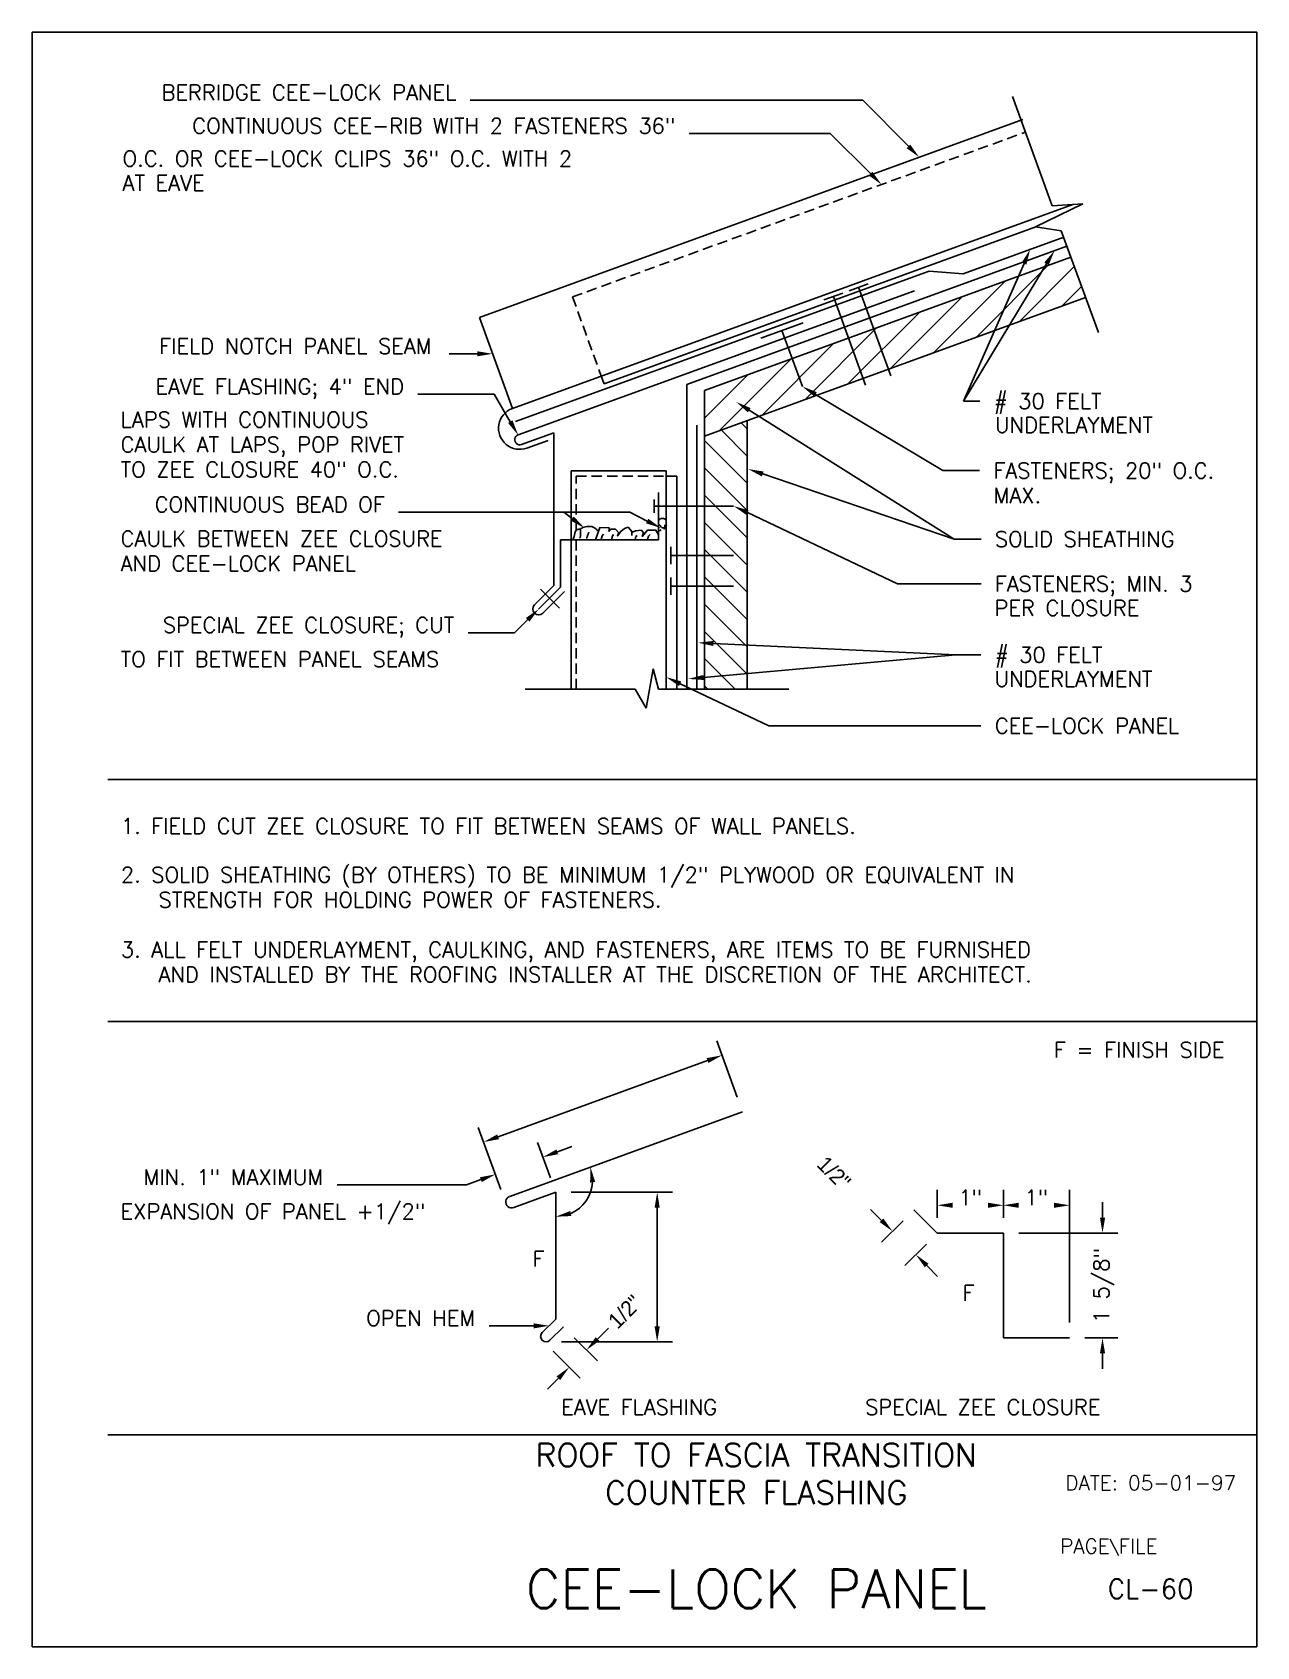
# Model space of a CAD drawing. Extents: x 0 to 25.8, y 0 to 34.
import ezdxf
from ezdxf.enums import TextEntityAlignment as Align

# ---------------------------------------------------------------- set-up
doc = ezdxf.new("R2010")
doc.units = 0
doc.header["$LTSCALE"] = 0.433323
doc.header["$MEASUREMENT"] = 0
doc.linetypes.add('HIDDENX2', pattern=[0.75, 0.5, -0.25])
doc.layers.get('0').update_dxf_attribs({"linetype": 'CONTINUOUS'})
for name, color, linetype in [('BORDER', 7, 'CONTINUOUS'), ('CMP-FLSH', 7, 'CONTINUOUS'), ('DIM-TXT', 7, 'CONTINUOUS'), ('STRCTR', 7, 'CONTINUOUS')]:
    doc.layers.add(name, color=color, linetype=linetype)
doc.styles.add('ROMANS', font='romans', dxfattribs={"height": 0.325})

# ---------------------------------------------------------------- blocks, each defined once
blk = doc.blocks.new('*X0')
at = {"color": 0, "linetype": 'CONTINUOUS'}
for p, q in [((15.449, 47.622), (16.955, 49.128)), ((16.352, 47.951), (17.51, 49.109)), ((14.546, 47.294), (16.052, 48.799)), ((17.256, 48.28), (17.664, 48.688)), ((13.642, 46.965), (15.148, 48.471)), ((12.739, 46.636), (14.245, 48.142)), ((11.836, 46.307), (13.342, 47.813)), ((10.932, 45.978), (12.438, 47.484)), ((10.029, 45.65), (11.535, 47.156)), ((9.715, 45.91), (10.632, 46.827)), ((9.715, 46.484), (9.728, 46.498))]:
    blk.add_line(p, q, dxfattribs=at)
blk = doc.blocks.new('*X1')
at = {"color": 0, "linetype": 'CONTINUOUS'}
for p, q in [((10.615, 45.114), (10.066, 45.663)), ((10.615, 45.689), (10.487, 45.816)), ((10.615, 44.54), (9.715, 45.44)), ((10.615, 43.965), (9.715, 44.865)), ((10.615, 43.391), (9.715, 44.291)), ((10.615, 42.816), (9.715, 43.716)), ((10.615, 42.242), (9.715, 43.142)), ((10.615, 41.667), (9.715, 42.567)), ((10.615, 41.093), (9.715, 41.993)), ((10.615, 40.518), (9.715, 41.418)), ((10.36, 40.198), (9.715, 40.844)), ((9.785, 40.198), (9.715, 40.269))]:
    blk.add_line(p, q, dxfattribs=at)

msp = doc.modelspace()

# ---------------------------------------------------------------- linework, layer by layer
at = {"color": 5, "linetype": 'CONTINUOUS'}
for p, q in [((0, 0), (0, 34.028)), ((0, 34.028), (25.805, 34.028)), ((25.805, 34.028), (25.805, 0)), ((25.805, 0), (0, 0))]:
    msp.add_line(p, q, dxfattribs=at)
at = {"layer": 'BORDER', "color": 5, "linetype": 'CONTINUOUS'}
for p, q in [((1.595, 18.278), (25.805, 18.278)), ((1.595, 13.177), (25.805, 13.177)), ((25.805, 4.469), (1.595, 4.469))]:
    msp.add_line(p, q, dxfattribs=at)
at = {"layer": 'BORDER', "color": 3, "linetype": 'CONTINUOUS'}
for p, q in [((17.898, 8.986), (17.668, 9.216)), ((18.351, 8.979), (17.898, 8.527)), ((18.843, 8.487), (18.39, 8.034)), ((18.85, 8.034), (19.08, 7.804)), ((11.154, 6.426), (13.495, 6.426))]:
    msp.add_line(p, q, dxfattribs=at)
for points in [[(17.936, 9.025), (17.86, 8.948), (18.128, 8.757)], [(18.888, 8.073), (18.812, 7.996), (18.62, 8.264)]]:
    msp.add_solid(points, dxfattribs=at)
at = {"layer": 'CMP-FLSH', "color": 1, "linetype": 'CONTINUOUS'}
for p, q in [((9.422, 28.019), (20.879, 32.189)), ((10.12, 26.101), (21.93, 30.399)), ((12.051, 26.619), (21.147, 29.929)), ((18.592, 28.581), (10.239, 25.54)), ((9.422, 28.019), (10.12, 26.101)), ((11.991, 26.782), (12.051, 26.619)), ((10.989, 25.585), (10.312, 25.339)), ((10.989, 25.585), (10.989, 22.364)), ((10.873, 25.427), (10.424, 25.264)), ((13.359, 24.786), (11.359, 24.786)), ((11.359, 20.18), (11.359, 24.786)), ((13.359, 20.18), (13.359, 24.786)), ((13.583, 24.673), (13.359, 24.673)), ((13.583, 20.18), (13.583, 24.673)), ((13.195, 24.329), (13.195, 23.329)), ((11.129, 23.329), (11.129, 22.329)), ((13.195, 23.329), (11.129, 23.329)), ((10.989, 22.364), (10.584, 21.959)), ((11.129, 22.329), (10.672, 21.871)), ((11.217, 22.241), (10.76, 21.783)), ((10.061, 9.491), (14.969, 11.277)), ((10.146, 9.256), (11.031, 9.578)), ((11.031, 9.578), (11.031, 6.905)), ((18.58, 9.209), (19.073, 8.717)), ((19.073, 8.717), (20.466, 8.717)), ((20.466, 8.717), (20.466, 6.507)), ((11.031, 6.905), (10.748, 6.622)), ((10.91, 6.46), (11.193, 6.742)), ((20.466, 6.507), (21.859, 6.507))]:
    msp.add_line(p, q, dxfattribs=at)
at = {"layer": 'CMP-FLSH', "color": 9, "linetype": 'HIDDENX2'}
for p, q in [((11.385, 28.449), (20.931, 31.923)), ((11.385, 28.449), (11.991, 26.782)), ((11.464, 24.673), (13.359, 24.673)), ((11.464, 23.54), (11.464, 24.673)), ((11.464, 20.18), (11.464, 23.329))]:
    msp.add_line(p, q, dxfattribs=at)
at = {"layer": 'CMP-FLSH', "color": 6, "linetype": 'CONTINUOUS'}
for p, q in [((19.622, 28.939), (21.737, 29.709)), ((13.793, 26.605), (21.805, 29.521)), ((10.182, 25.823), (18.899, 28.996)), ((18.899, 28.996), (19.622, 28.939)), ((17.213, 28.579), (17.615, 28.725)), ((18.094, 26.784), (17.414, 28.652)), ((16.682, 28.386), (17.084, 28.532)), ((17.563, 26.591), (16.883, 28.459)), ((15.355, 27.58), (16.244, 27.904)), ((15.8, 27.742), (16.229, 26.563)), ((13.793, 26.605), (13.793, 20.18)), ((14.003, 25.75), (14.003, 20.18)), ((13.108, 23.902), (13.108, 24.183)), ((13.108, 24.042), (14.781, 24.042)), ((12.185, 23.557), (12.153, 23.507)), ((12.155, 23.55), (12.153, 23.507)), ((12.639, 23.506), (12.636, 23.424)), ((12.674, 23.503), (12.639, 23.471)), ((13.222, 23.521), (13.257, 23.541)), ((13.454, 22.819), (13.454, 23.182)), ((13.454, 23.001), (14.781, 23.001)), ((13.454, 22.174), (13.454, 22.537)), ((10.713, 22.287), (11.109, 21.891)), ((13.454, 22.356), (14.781, 22.356))]:
    msp.add_line(p, q, dxfattribs=at)
for points in [[(11.557, 23.548, 0), (11.549, 23.55, 0), (11.539, 23.552, 0), (11.529, 23.552, 0), (11.517, 23.552, 0), (11.505, 23.551, 0), (11.494, 23.549, 0), (11.484, 23.546, 0), (11.474, 23.542, 0), (11.467, 23.538, 0), (11.453, 23.522, 0), (11.442, 23.496, 0), (11.433, 23.465, 0), (11.425, 23.432, 0), (11.417, 23.398, 0), (11.409, 23.367, 0), (11.398, 23.343, 0), (11.385, 23.327, 0), (11.367, 23.323, 0)], [(11.914, 23.522, 0), (11.906, 23.533, 0), (11.895, 23.545, 0), (11.882, 23.557, 0), (11.868, 23.568, 0), (11.853, 23.579, 0), (11.837, 23.589, 0), (11.822, 23.597, 0), (11.807, 23.604, 0), (11.794, 23.608, 0), (11.773, 23.611, 0), (11.747, 23.613, 0), (11.718, 23.612, 0), (11.687, 23.61, 0), (11.657, 23.606, 0), (11.628, 23.599, 0), (11.602, 23.591, 0), (11.58, 23.579, 0), (11.564, 23.566, 0), (11.557, 23.555, 0), (11.554, 23.541, 0), (11.552, 23.525, 0), (11.552, 23.507, 0), (11.553, 23.488, 0), (11.555, 23.47, 0), (11.556, 23.452, 0), (11.556, 23.436, 0), (11.554, 23.423, 0), (11.553, 23.417, 0), (11.552, 23.41, 0), (11.551, 23.402, 0), (11.55, 23.394, 0), (11.548, 23.386, 0), (11.545, 23.379, 0), (11.542, 23.373, 0), (11.539, 23.369, 0), (11.534, 23.367, 0)], [(11.681, 23.356, 0), (11.685, 23.366, 0), (11.689, 23.378, 0), (11.694, 23.391, 0), (11.699, 23.404, 0), (11.704, 23.418, 0), (11.709, 23.432, 0), (11.713, 23.445, 0), (11.718, 23.457, 0), (11.721, 23.467, 0), (11.722, 23.469, 0), (11.723, 23.471, 0), (11.724, 23.474, 0), (11.725, 23.476, 0), (11.726, 23.479, 0), (11.727, 23.482, 0), (11.727, 23.483, 0), (11.728, 23.485, 0), (11.728, 23.485, 0)], [(12.155, 23.55, 0), (12.158, 23.582, 0), (11.964, 23.589, 0), (11.869, 23.327, 0)], [(12.639, 23.506, 0), (12.556, 23.596, 0), (12.481, 23.571, 0), (12.402, 23.504, 0), (12.336, 23.412, 0), (12.36, 23.477, 0), (12.29, 23.555, 0), (12.185, 23.557, 0)], [(13.195, 23.438, 0), (13.142, 23.531, 0), (12.968, 23.531, 0), (12.856, 23.402, 0), (12.883, 23.477, 0), (12.839, 23.536, 0), (12.712, 23.518, 0), (12.664, 23.502, 0)], [(13.196, 23.667, 0), (13.199, 23.664, 0), (13.202, 23.662, 0), (13.205, 23.659, 0), (13.209, 23.655, 0), (13.213, 23.652, 0), (13.216, 23.649, 0), (13.219, 23.645, 0), (13.222, 23.642, 0), (13.225, 23.64, 0), (13.229, 23.636, 0), (13.233, 23.63, 0), (13.237, 23.625, 0), (13.241, 23.619, 0), (13.246, 23.612, 0), (13.25, 23.607, 0), (13.255, 23.601, 0), (13.259, 23.597, 0), (13.264, 23.593, 0), (13.267, 23.592, 0), (13.271, 23.59, 0), (13.276, 23.588, 0), (13.281, 23.586, 0), (13.286, 23.585, 0), (13.291, 23.584, 0), (13.296, 23.584, 0), (13.301, 23.583, 0), (13.305, 23.584, 0), (13.308, 23.585, 0), (13.311, 23.587, 0), (13.315, 23.589, 0), (13.319, 23.591, 0), (13.322, 23.594, 0), (13.326, 23.597, 0), (13.329, 23.6, 0), (13.332, 23.603, 0), (13.335, 23.605, 0), (13.338, 23.609, 0), (13.342, 23.613, 0), (13.346, 23.619, 0), (13.351, 23.624, 0), (13.355, 23.63, 0), (13.359, 23.635, 0), (13.362, 23.639, 0), (13.364, 23.642, 0), (13.365, 23.643, 0)], [(13.204, 23.734, 0), (13.205, 23.738, 0), (13.208, 23.743, 0), (13.211, 23.747, 0), (13.215, 23.752, 0), (13.218, 23.757, 0), (13.222, 23.762, 0), (13.226, 23.766, 0), (13.23, 23.769, 0), (13.234, 23.772, 0), (13.238, 23.773, 0), (13.243, 23.775, 0), (13.248, 23.777, 0), (13.254, 23.778, 0), (13.26, 23.779, 0), (13.266, 23.78, 0), (13.272, 23.78, 0), (13.277, 23.781, 0), (13.282, 23.781, 0), (13.284, 23.781, 0), (13.286, 23.781, 0), (13.289, 23.781, 0), (13.291, 23.781, 0), (13.294, 23.78, 0), (13.297, 23.78, 0), (13.299, 23.78, 0), (13.301, 23.779, 0), (13.303, 23.779, 0), (13.307, 23.778, 0), (13.31, 23.777, 0), (13.315, 23.776, 0), (13.319, 23.774, 0), (13.323, 23.773, 0), (13.327, 23.771, 0), (13.331, 23.77, 0), (13.335, 23.768, 0), (13.338, 23.766, 0), (13.339, 23.764, 0), (13.341, 23.762, 0), (13.344, 23.759, 0), (13.346, 23.756, 0), (13.348, 23.752, 0), (13.349, 23.749, 0), (13.351, 23.747, 0), (13.352, 23.745, 0), (13.352, 23.745, 0)], [(13.329, 23.601, 0), (13.328, 23.596, 0), (13.326, 23.59, 0), (13.325, 23.583, 0), (13.323, 23.575, 0), (13.321, 23.568, 0), (13.319, 23.562, 0), (13.318, 23.557, 0), (13.317, 23.553, 0), (13.316, 23.552, 0)], [(13.328, 23.645, 0), (13.328, 23.641, 0), (13.329, 23.636, 0), (13.329, 23.631, 0), (13.329, 23.626, 0), (13.329, 23.62, 0), (13.329, 23.615, 0), (13.329, 23.61, 0), (13.329, 23.605, 0), (13.329, 23.601, 0)], [(13.365, 23.643, 0), (13.365, 23.643, 0), (13.365, 23.643, 0), (13.365, 23.643, 0), (13.365, 23.643, 0), (13.365, 23.643, 0), (13.365, 23.643, 0), (13.365, 23.643, 0), (13.365, 23.643, 0), (13.365, 23.643, 0)], [(11.987, 23.338, 0), (12.011, 23.417, 0), (12.036, 23.448, 0)], [(12.214, 23.339, 0), (12.219, 23.403, 0), (12.247, 23.442, 0)], [(12.708, 23.335, 0), (12.717, 23.398, 0), (12.745, 23.424, 0)], [(12.967, 23.334, 0), (12.984, 23.407, 0), (13.024, 23.441, 0)]]:
    msp.add_polyline3d(points, dxfattribs=at)
at = {"layer": 'CMP-FLSH', "color": 1, "linetype": 'CONTINUOUS'}
for centre, radius, start, end in [((10.272, 25.682), 0.445, 110, 290), ((10.276, 25.439), 0.107, 110, 290), ((10.672, 21.871), 0.124, 135, 315), ((10.103, 9.373), 0.125, 110, 290), ((10.829, 6.541), 0.115, 135, 315)]:
    msp.add_arc(centre, radius, start, end, dxfattribs=at)
at = {"layer": 'DIM-TXT', "color": 3, "linetype": 'CONTINUOUS'}
for p, q in [((17.504, 32.596), (9.23, 32.596)), ((18.464, 31.624), (17.504, 32.596)), ((16.816, 31.893), (13.847, 31.893)), ((17.667, 31.048), (16.816, 31.893)), ((20.901, 29.152), (19.628, 26.253)), ((21.375, 29.148), (19.628, 26.253)), ((9.376, 27.251), (8.785, 27.251)), ((9.734, 26.398), (8.127, 26.398)), ((10.074, 25.82), (9.734, 26.398)), ((16.508, 26.396), (19.191, 24.788)), ((19.628, 26.253), (19.973, 26.253)), ((15.11, 26.062), (19.431, 23.345)), ((15.395, 24.718), (19.431, 23.345)), ((19.191, 24.788), (19.966, 24.788)), ((12.594, 23.912), (7.72, 23.912)), ((11.38, 23.777), (11.204, 23.912)), ((12.958, 23.726), (12.594, 23.912)), ((15.074, 23.903), (18.238, 22.403)), ((19.431, 23.345), (19.995, 23.345)), ((18.238, 22.403), (19.995, 22.403)), ((10.44, 21.643), (10.164, 21.372)), ((10.164, 21.372), (9.187, 21.372)), ((14.357, 21.146), (19.462, 20.907)), ((14.148, 20.429), (19.462, 20.907)), ((19.462, 20.907), (19.993, 20.907)), ((13.653, 20.298), (15.523, 19.411)), ((15.523, 19.411), (19.993, 19.411)), ((14.858, 11.583), (14.425, 12.771)), ((14.231, 12.354), (9.816, 10.747)), ((9.875, 9.636), (9.4, 10.942)), ((10.919, 9.883), (10.649, 10.625)), ((11.066, 10.431), (11.371, 10.542)), ((9.148, 9.732), (6.426, 9.732)), ((9.453, 9.844), (9.148, 9.732)), ((11.356, 9.578), (13.495, 9.578)), ((19.073, 9.042), (19.073, 9.629)), ((20.466, 9.042), (20.466, 9.629)), ((21.859, 6.832), (21.859, 9.629)), ((13.17, 6.751), (13.17, 9.253)), ((22.555, 9.042), (22.555, 9.367)), ((20.791, 8.717), (22.88, 8.717)), ((10.564, 6.764), (9.628, 6.764)), ((11.423, 6.513), (11.911, 6.025)), ((11.911, 6.484), (12.141, 6.714)), ((22.184, 6.507), (22.88, 6.507)), ((10.977, 6.23), (11.547, 5.661)), ((22.555, 6.182), (22.555, 5.857)), ((11.087, 5.661), (10.857, 5.431))]:
    msp.add_line(p, q, dxfattribs=at)
msp.add_arc((11.031, 9.844), 0.781, 294.0246, 355.9754, dxfattribs=at)
for points in [[(18.503, 31.662), (18.426, 31.586), (18.693, 31.393)], [(17.705, 31.087), (17.629, 31.01), (17.898, 30.819)], [(20.851, 29.173), (20.951, 29.131), (21.029, 29.451)], [(21.329, 29.176), (21.421, 29.12), (21.543, 29.426)], [(9.376, 27.305), (9.376, 27.197), (9.701, 27.251)], [(16.48, 26.349), (16.535, 26.442), (16.229, 26.563)], [(15.082, 26.016), (15.139, 26.107), (14.835, 26.235)], [(10.121, 25.848), (10.027, 25.793), (10.239, 25.54)], [(15.377, 24.666), (15.412, 24.769), (15.087, 24.822)], [(11.413, 23.82), (11.347, 23.734), (11.638, 23.579)], [(15.051, 23.854), (15.097, 23.952), (14.781, 24.042)], [(12.983, 23.775), (12.934, 23.678), (13.248, 23.579)], [(10.478, 21.605), (10.402, 21.682), (10.672, 21.871)], [(14.355, 21.092), (14.36, 21.2), (14.033, 21.161)], [(13.63, 20.249), (13.676, 20.346), (13.359, 20.437)], [(14.153, 20.375), (14.144, 20.482), (13.825, 20.399)], [(14.213, 12.405), (14.25, 12.304), (14.537, 12.466)], [(9.798, 10.798), (9.835, 10.697), (9.511, 10.636)], [(11.047, 10.481), (11.084, 10.38), (10.761, 10.319)], [(9.435, 9.895), (9.472, 9.793), (9.759, 9.955)], [(11.756, 9.781), (11.863, 9.797), (11.764, 10.111)], [(13.116, 9.253), (13.224, 9.253), (13.17, 9.578)], [(19.398, 9.358), (19.398, 9.25), (19.073, 9.304)], [(20.141, 9.358), (20.141, 9.25), (20.466, 9.304)], [(20.791, 9.358), (20.791, 9.25), (20.466, 9.304)], [(21.534, 9.358), (21.534, 9.25), (21.859, 9.304)], [(11.36, 9.078), (11.337, 9.184), (11.031, 9.063)], [(22.501, 9.042), (22.61, 9.042), (22.555, 8.717)], [(10.564, 6.818), (10.564, 6.709), (10.889, 6.764)], [(11.873, 6.523), (11.949, 6.446), (11.681, 6.255)], [(13.116, 6.751), (13.224, 6.751), (13.17, 6.426)], [(22.501, 6.182), (22.61, 6.182), (22.555, 6.507)], [(11.049, 5.699), (11.125, 5.622), (11.317, 5.89)]]:
    msp.add_solid(points, dxfattribs=at)
at = {"layer": 'STRCTR', "color": 2, "linetype": 'CONTINUOUS'}
for p, q in [((20.658, 32.671), (21.496, 30.37)), ((22.143, 30.414), (21.141, 29.93)), ((21.496, 30.37), (22.143, 30.414)), ((21.141, 29.93), (21.687, 29.844)), ((21.687, 29.844), (22.468, 27.699)), ((12.938, 19.779), (13.088, 20.612)), ((13.088, 20.612), (13.198, 20.18)), ((12.708, 20.18), (10.384, 20.18)), ((12.708, 20.18), (12.938, 19.779)), ((13.198, 20.18), (15.944, 20.18))]:
    msp.add_line(p, q, dxfattribs=at)
at = {"layer": 'STRCTR', "color": 4, "linetype": 'CONTINUOUS'}
for p, q in [((14.166, 26.475), (21.89, 29.286)), ((22.198, 28.441), (14.166, 25.517)), ((14.166, 26.475), (14.166, 20.18)), ((15.066, 20.18), (15.066, 25.845))]:
    msp.add_line(p, q, dxfattribs=at)

# ---------------------------------------------------------------- block references
for name in ['*X0', '*X1']:
    msp.add_blockref(name, (4.451, -20.018), dxfattribs=at)

# ---------------------------------------------------------------- texts
at = {"layer": 'BORDER', "color": 3, "linetype": 'CONTINUOUS'}
msp.add_text('1/2"', height=0.325, rotation=315, dxfattribs=at).set_placement((16.513, 10.141))
at = {"layer": 'BORDER', "color": 3, "linetype": 'CONTINUOUS', "style": 'ROMANS'}
for s, p in [('ROOF TO FASCIA TRANSITION', (15.258, 3.796)), ('COUNTER FLASHING', (15.258, 3.007))]:
    msp.add_text(s, height=0.4875, dxfattribs=at).set_placement(p, align=Align.CENTER)
msp.add_text('DATE: 05-01-97', height=0.30907, dxfattribs=at).set_placement((23.571, 3.453), align=Align.MIDDLE)
msp.add_text('PAGE\\FILE', height=0.3091, dxfattribs=at).set_placement((21.661, 1.966))
at = {"layer": 'BORDER', "color": 5, "style": 'ROMANS'}
msp.add_text('CEE-LOCK PANEL', height=0.8125, dxfattribs=at).set_placement((15.258, 1.219), align=Align.MIDDLE)
at = {"layer": 'BORDER', "color": 2, "linetype": 'CONTINUOUS', "style": 'ROMANS'}
msp.add_text('CL-60', height=0.4062, dxfattribs=at).set_placement((23.571, 1.219), align=Align.MIDDLE)
at = {"layer": 'DIM-TXT', "color": 3, "linetype": 'CONTINUOUS', "style": 'ROMANS'}
for s, p in [('BERRIDGE CEE-LOCK PANEL', (8.937, 32.596)), ('CONTINUOUS CEE-RIB WITH 2 FASTENERS 36"', (13.555, 31.893)), ('FIELD NOTCH PANEL SEAM', (8.416, 27.251)), ('EAVE FLASHING; 4" END', (7.834, 26.398)), ('CONTINUOUS BEAD OF', (7.427, 23.912)), ('SPECIAL ZEE CLOSURE; CUT', (8.894, 21.372)), ('MIN. 1" MAXIMUM', (6.133, 9.732)), ('OPEN HEM', (9.335, 6.764))]:
    msp.add_text(s, height=0.325, dxfattribs=at).set_placement(p, align=Align.RIGHT)
for s, p in [('O.C. OR CEE-LOCK CLIPS 36" O.C. WITH 2', (1.904, 31.202)), ('AT EAVE', (1.904, 30.689)), ('# 30 FELT', (20.266, 26.091)), ('LAPS WITH CONTINUOUS', (1.863, 25.701)), ('UNDERLAYMENT', (20.29, 25.588)), ('CAULK AT LAPS, POP RIVET', (1.863, 25.175)), ('TO ZEE CLOSURE 40" O.C.', (1.863, 24.65)), ('FASTENERS; 20" O.C.', (20.258, 24.626)), ('MAX.', (20.26, 24.104)), ('CAULK BETWEEN ZEE CLOSURE', (1.863, 23.192)), ('SOLID SHEATHING', (20.287, 23.183)), ('AND CEE-LOCK PANEL', (1.863, 22.667)), ('FASTENERS; MIN. 3', (20.287, 22.241)), ('PER CLOSURE', (20.281, 21.731)), ('# 30 FELT', (20.286, 20.745)), ('TO FIT BETWEEN PANEL SEAMS', (1.863, 20.652)), ('UNDERLAYMENT', (20.281, 20.235)), ('CEE-LOCK PANEL', (20.286, 19.248)), ('1. FIELD CUT ZEE CLOSURE TO FIT BETWEEN SEAMS OF WALL PANELS.', (1.868, 17.135)), ('2. SOLID SHEATHING (BY OTHERS) TO BE MINIMUM 1/2" PLYWOOD OR EQUIVALENT IN', (1.868, 16.109)), ('STRENGTH FOR HOLDING POWER OF FASTENERS.', (2.662, 15.582)), ('3. ALL FELT UNDERLAYMENT, CAULKING, AND FASTENERS, ARE ITEMS TO BE FURNISHED', (1.868, 14.53)), ('AND INSTALLED BY THE ROOFING INSTALLER AT THE DISCRETION OF THE ARCHITECT.', (2.662, 14.004)), ('EXPANSION OF PANEL +1/2"', (1.863, 9.012)), ('F', (10.541, 8.015)), ('F', (19.605, 7.293))]:
    msp.add_text(s, height=0.325, dxfattribs=at).set_placement(p)
for s, p in [('F = FINISH SIDE', (23.329, 12.418)), ('1"', (19.769, 9.304)), ('1"', (21.162, 9.304))]:
    msp.add_text(s, height=0.325, dxfattribs=at).set_placement(p, align=Align.CENTER)
msp.add_text('1 5/8"', height=0.325, rotation=90, dxfattribs=at).set_placement((22.555, 7.612), align=Align.MIDDLE)
at = {"layer": 'DIM-TXT', "color": 3, "linetype": 'CONTINUOUS'}
msp.add_text('1/2"', height=0.325, rotation=45, dxfattribs=at).set_placement((12.334, 6.677))
at = {"layer": 'DIM-TXT', "color": 4, "linetype": 'CONTINUOUS', "style": 'ROMANS'}
for s, p in [('EAVE FLASHING', (12.791, 4.888)), ('SPECIAL ZEE CLOSURE', (20.032, 4.888))]:
    msp.add_text(s, height=0.325, dxfattribs=at).set_placement(p, align=Align.CENTER)

doc.saveas('drawing.dxf')
